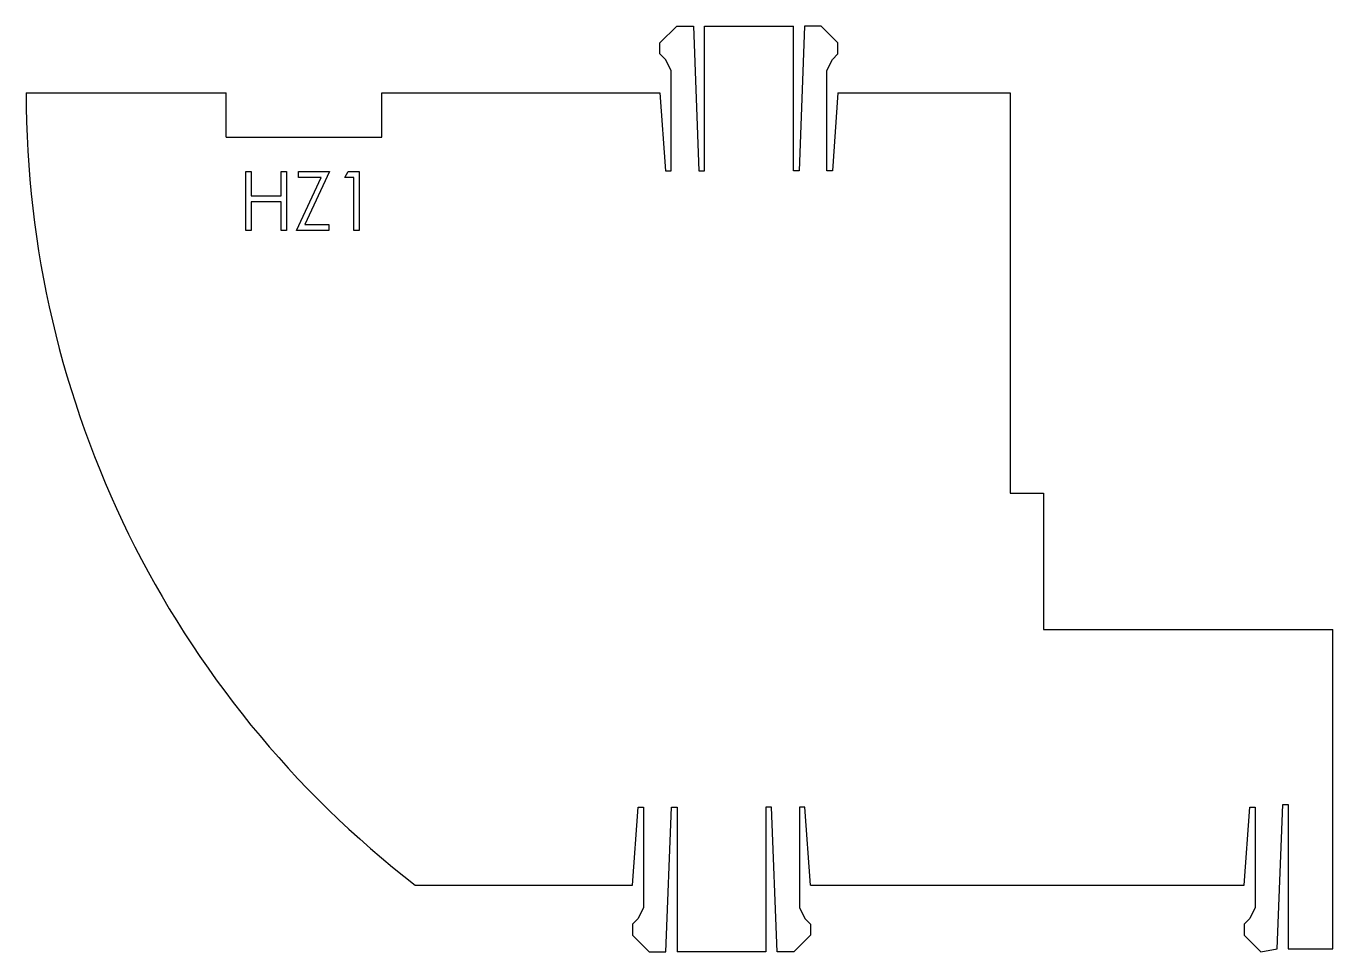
# Model space of a CAD drawing. Header units: millimetres. Extents: x 66 to 184, y 10 to 93.
import ezdxf

# ---------------------------------------------------------------- set-up
doc = ezdxf.new("R2010")
doc.units = ezdxf.units.MM

msp = doc.modelspace()

# ---------------------------------------------------------------- linework, layer by layer
at = {"color": 7, "linetype": 'Continuous', "lineweight": 25}
for p, q in [((123.07, 91.7), (124.57, 93.2)), ((124.57, 93.2), (126.07, 93.2)), ((126.07, 93.2), (126.57, 80.2)), ((127.07, 80.2), (127.07, 93.2)), ((127.07, 93.2), (135.07, 93.2)), ((135.07, 80.2), (135.07, 93.2)), ((136.07, 93.2), (135.57, 80.2)), ((137.57, 93.2), (136.07, 93.2)), ((139.07, 91.7), (137.57, 93.2)), ((123.07, 90.7), (123.07, 91.7)), ((139.07, 90.7), (139.07, 91.7)), ((123.57, 90.2), (123.07, 90.7)), ((138.57, 90.2), (139.07, 90.7)), ((124.07, 89.2), (123.57, 90.2)), ((138.07, 89.2), (138.57, 90.2)), ((124.07, 80.2), (124.07, 89.2)), ((138.07, 80.2), (138.07, 89.2)), ((66.07, 87.2), (84.07, 87.2)), ((84.07, 83.2), (84.07, 87.2)), ((98.07, 83.2), (98.07, 87.2)), ((98.07, 87.2), (123.07, 87.2)), ((123.07, 87.2), (123.57, 80.2)), ((139.07, 87.2), (138.57, 80.2)), ((139.07, 87.2), (154.57, 87.2)), ((154.57, 87.2), (154.57, 51.2)), ((84.07, 83.2), (98.07, 83.2)), ((123.57, 80.2), (124.07, 80.2)), ((126.57, 80.2), (127.07, 80.2)), ((135.57, 80.2), (135.07, 80.2)), ((138.57, 80.2), (138.07, 80.2)), ((154.57, 51.2), (157.57, 51.2)), ((157.57, 51.2), (157.57, 38.96)), ((157.57, 38.96), (183.57, 38.96)), ((183.57, 10.22), (183.57, 38.96)), ((120.6, 15.96), (121.1, 22.96)), ((121.1, 22.96), (121.6, 22.96)), ((121.6, 22.96), (121.6, 13.96)), ((123.6, 9.96), (124.1, 22.96)), ((124.1, 22.96), (124.6, 22.96)), ((124.6, 22.96), (124.6, 9.96)), ((133.1, 22.96), (132.6, 22.96)), ((132.6, 22.96), (132.6, 9.96)), ((133.6, 9.96), (133.1, 22.96)), ((136.1, 22.96), (135.6, 22.96)), ((135.6, 22.96), (135.6, 13.96)), ((136.6, 15.96), (136.1, 22.96)), ((175.6, 15.96), (176.1, 22.96)), ((176.1, 22.96), (176.6, 22.96)), ((176.6, 22.96), (176.6, 13.96)), ((178.57, 10.22), (179.07, 23.22)), ((179.07, 23.22), (179.57, 23.22)), ((179.57, 23.22), (179.57, 10.22)), ((101.07, 15.96), (120.6, 15.96)), ((136.6, 15.96), (175.6, 15.96)), ((121.1, 12.96), (120.6, 12.46)), ((121.6, 13.96), (121.1, 12.96)), ((135.6, 13.96), (136.1, 12.96)), ((136.1, 12.96), (136.6, 12.46)), ((176.1, 12.96), (175.6, 12.46)), ((176.6, 13.96), (176.1, 12.96)), ((120.6, 12.46), (120.6, 11.46)), ((136.6, 12.46), (136.6, 11.46)), ((175.6, 12.46), (175.6, 11.46)), ((120.6, 11.46), (122.1, 9.96)), ((136.6, 11.46), (135.1, 9.96)), ((175.6, 11.46), (177.1, 9.96)), ((122.1, 9.96), (123.6, 9.96)), ((132.6, 9.96), (124.6, 9.96)), ((135.1, 9.96), (133.6, 9.96)), ((177.1, 9.96), (178.57, 10.22)), ((179.57, 10.22), (183.57, 10.22))]:
    msp.add_line(p, q, dxfattribs=at)
at = {"color": 7, "linetype": 'Continuous', "flags": 128}
for points in [[(85.83, 80.12), (86.3, 80.12), (86.3, 80.12), (86.3, 77.95), (86.3, 77.95), (89.02, 77.95), (89.02, 77.95), (89.02, 80.12), (89.02, 80.12), (89.49, 80.12), (89.49, 80.12), (89.49, 74.83), (89.49, 74.83), (89.02, 74.83), (89.02, 74.83), (89.02, 77.41), (89.02, 77.41), (86.3, 77.41), (86.3, 77.41), (86.3, 74.83), (86.3, 74.83), (85.83, 74.83), (85.83, 74.83), (85.83, 80.12)], [(90.58, 79.58), (90.58, 80.12), (90.58, 80.12), (93.36, 80.12), (93.36, 80.12), (91.14, 75.37), (91.14, 75.37), (93.29, 75.37), (93.29, 75.37), (93.29, 74.83), (93.29, 74.83), (90.38, 74.83), (90.38, 74.83), (92.6, 79.58), (92.6, 79.58), (90.58, 79.58)], [(95.03, 80.12), (96.01, 80.12), (96.01, 80.12), (96.01, 74.83), (96.01, 74.83), (95.53, 74.83), (95.53, 74.83), (95.53, 79.58), (95.53, 79.58), (94.72, 79.58), (94.72, 79.58), (95.03, 80.12)]]:
    msp.add_lwpolyline(points, dxfattribs=at)
at = {"color": 7, "linetype": 'Continuous', "lineweight": 25}
msp.add_arc((156.07, 87.2), 90, 180, 232.3301, dxfattribs=at)

doc.saveas('drawing.dxf')
